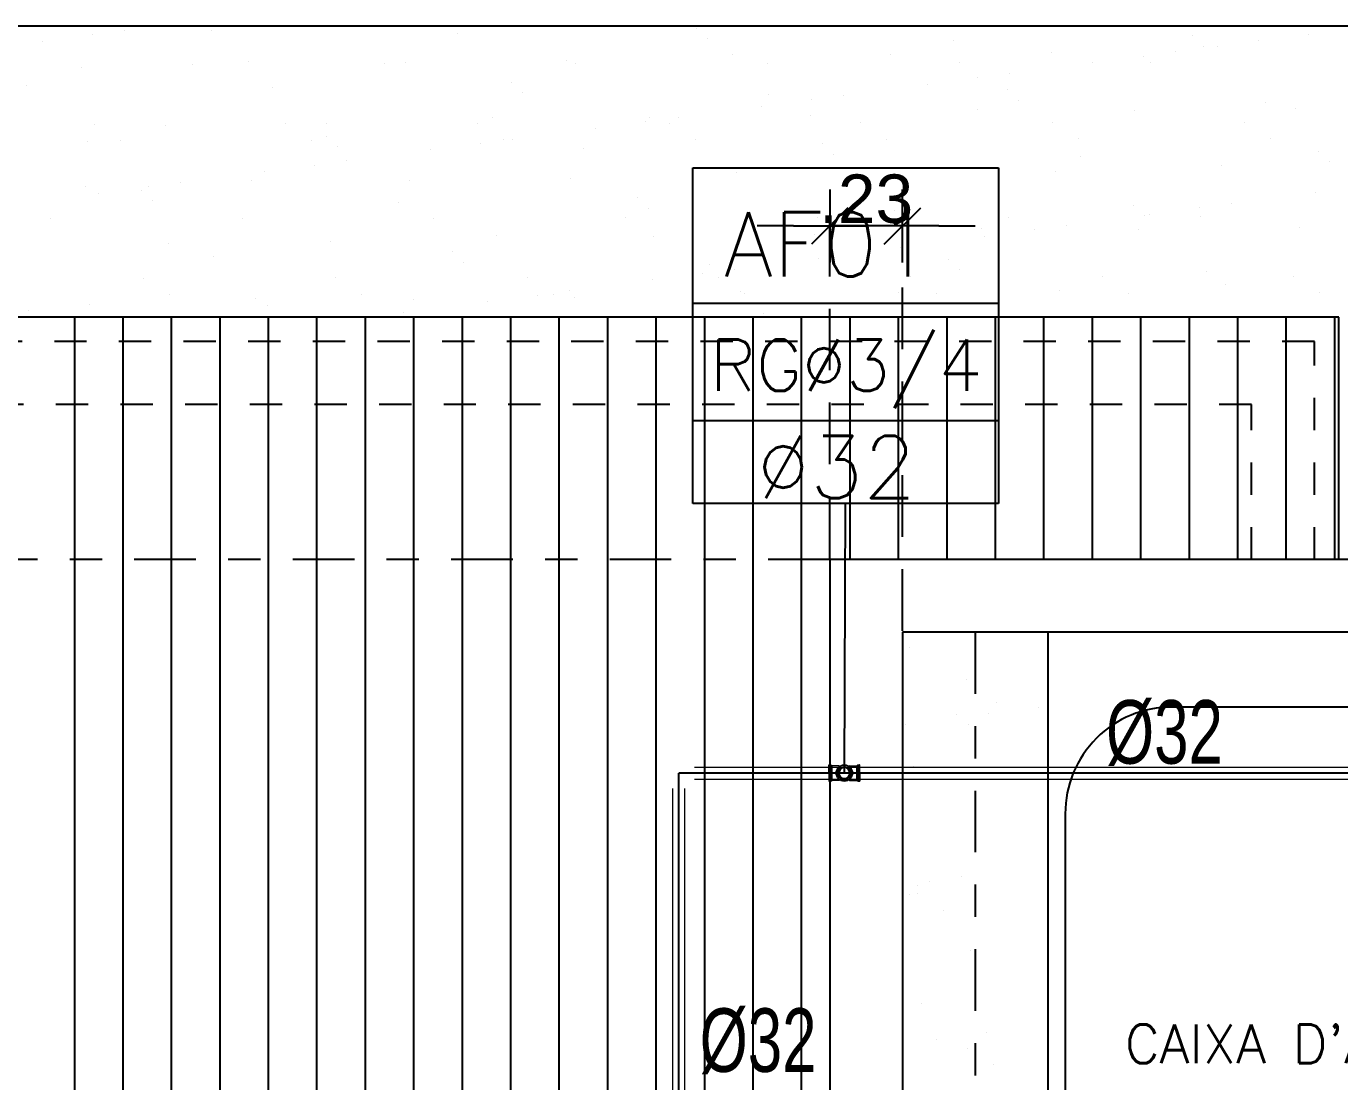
# Model space of a CAD drawing. Header units: millimetres. Extents: x 1573 to 2177, y 1587 to 1932.
# Drawn here: x 1932.687 to 1936.752, y 1919.129 to 1922.395 of the extents above; entities that cross this region are included whole.
import ezdxf
from ezdxf.enums import TextEntityAlignment as Align

# ---------------------------------------------------------------- set-up
doc = ezdxf.new("R2010")
doc.units = ezdxf.units.MM
doc.header["$LTSCALE"] = 0.03
for name, pattern in [('CONTINU', [0]), ('DASHDOT', [25.4, 12.7, -6.35, 0, -6.35]), ('HIDDEN', [9.525, 6.35, -3.175])]:
    doc.linetypes.add(name, pattern=pattern)
for name, color, linetype in [('-HIDRO', 8, 'Continuous'), ('AF', 2, 'Continuous'), ('Prumadas_L', 1, 'Continuous'), ('Prumadas_Q', 3, 'Continuous'), ('Prumadas_T', 2, 'Continuous')]:
    doc.layers.add(name, color=color, linetype=linetype)
doc.layers.add('TigreCad', color=2, linetype='Continuous', lineweight=13)
doc.styles.add('100-25', font='ROMANS.shx', dxfattribs={"height": 0.12})
doc.styles.add('CELIO_COTA', font='technic_.ttf', dxfattribs={"width": 0.85})
doc.styles.add('ROMANS', font='romans.shx', dxfattribs={"height": 0.1})
doc.styles.get("Standard").update_dxf_attribs({"font": 'arial.ttf'})

# ---------------------------------------------------------------- blocks, each defined once
blk = doc.blocks.new('22090259s')
at = {"layer": 'TigreCad', "linetype": 'Continuous'}
for p, q in [((-32, 13.2), (-32, 16.5)), ((-32, 0), (-32, 13.2)), ((-28, 17), (-31.5, 17)), ((-31.5, -17), (-31.5, 17)), ((-28, 17), (-26.1, 15.1)), ((-28, -17), (-28, 17)), ((-10.5, 15.1), (-26.1, 15.1)), ((-26.1, 15.1), (-26.1, -15.1)), ((-10.5, 15.1), (-9.6, 14.2)), ((-10.5, 13.6), (-10.5, 15.1)), ((10.5, 15.1), (9.6, 14.2)), ((10.5, 15.1), (26.1, 15.1)), ((10.5, 13.6), (10.5, 15.1)), ((28, 17), (26.1, 15.1)), ((26.1, -15.1), (26.1, 15.1)), ((28, 17), (31.5, 17)), ((28, 17), (28, -17)), ((31.5, -17), (31.5, 17)), ((32, 13.5), (32, 16.5)), ((32, 0), (32, 13.5)), ((-32, 0), (-32, -16.5)), ((-32, -14.2), (-32, -16.5)), ((-28, -17), (-31.5, -17)), ((-28, -17), (-26.1, -15.1)), ((-10.5, -15.1), (-26.1, -15.1)), ((-10.5, -15.1), (-10.5, -13.6)), ((-10.5, -15.1), (-9.6, -14.2)), ((10.5, -15.1), (9.6, -14.2)), ((10.5, -15.1), (10.5, -13.6)), ((10.5, -15.1), (26.1, -15.1)), ((28, -17), (26.1, -15.1)), ((28, -17), (31.5, -17)), ((32, 0), (32, -13.8)), ((32, -13.8), (32, -16.5))]:
    blk.add_line(p, q, dxfattribs=at)
for radius in [17.1, 16, 13.5, 12.5]:
    blk.add_circle((0, 0), radius, dxfattribs=at)
for centre, radius, start, end in [((-31.5, 16.5), 0.5, 90, 180), ((0, 0), 10.8, 90, 270), ((0, 0), 10.8, 270, 90), ((31.5, 16.5), 0.5, 0, 90), ((-31.5, -16.5), 0.5, 180, 270), ((31.5, -16.5), 0.5, 270, 360)]:
    blk.add_arc(centre, radius, start, end, dxfattribs=at)
blk = doc.blocks.new('TICK1')
for p, q in [((0, 1), (0, -1)), ((0.5, 0.5), (-0.5, -0.5)), ((-1, 0), (1, 0))]:
    blk.add_line(p, q)

msp = doc.modelspace()

# ---------------------------------------------------------------- linework, layer by layer
at = {"layer": '-HIDRO'}
for p, q in [((1937.6492, 1922.3953), (1926.6212, 1922.3953)), ((1932.8914, 1922.3683), (1932.8914, 1922.3683)), ((1932.9905, 1922.3814), (1932.9905, 1922.3814)), ((1933.2602, 1922.3807), (1933.2602, 1922.3807)), ((1934.0225, 1922.3741), (1934.0225, 1922.3741)), ((1934.7609, 1922.3894), (1934.7609, 1922.3894)), ((1934.796, 1922.3573), (1934.796, 1922.3573)), ((1936.2967, 1922.3661), (1936.2967, 1922.3661)), ((1936.6565, 1922.3708), (1936.6565, 1922.3708)), ((1932.7365, 1922.3479), (1932.7365, 1922.3479)), ((1935.5583, 1922.3507), (1935.5583, 1922.3507)), ((1936.2428, 1922.3163), (1936.2428, 1922.3163)), ((1936.3318, 1922.3339), (1936.3318, 1922.3339)), ((1936.3747, 1922.3317), (1936.3747, 1922.3317)), ((1936.5016, 1922.3504), (1936.5016, 1922.3504)), ((1933.2013, 1922.2777), (1933.2013, 1922.2777)), ((1933.3738, 1922.2865), (1933.3738, 1922.2865)), ((1933.7946, 1922.2788), (1933.7946, 1922.2788)), ((1933.8611, 1922.2842), (1933.8611, 1922.2842)), ((1934.3597, 1922.2906), (1934.3597, 1922.2906)), ((1934.3878, 1922.2799), (1934.3878, 1922.2799)), ((1934.8742, 1922.3091), (1934.8742, 1922.3091)), ((1934.981, 1922.281), (1934.981, 1922.281)), ((1935.3616, 1922.3068), (1935.3616, 1922.3068)), ((1935.5743, 1922.282), (1935.5743, 1922.282)), ((1935.8602, 1922.3131), (1935.8602, 1922.3131)), ((1935.9888, 1922.2829), (1935.9888, 1922.2829)), ((1936.1437, 1922.3033), (1936.1437, 1922.3033)), ((1936.1675, 1922.2831), (1936.1675, 1922.2831)), ((1932.8592, 1922.268), (1932.8592, 1922.268)), ((1935.6309, 1922.2358), (1935.6309, 1922.2358)), ((1935.7301, 1922.2488), (1935.7301, 1922.2488)), ((1932.6875, 1922.2135), (1932.6875, 1922.2135)), ((1933.4498, 1922.2069), (1933.4498, 1922.2069)), ((1934.1882, 1922.2222), (1934.1882, 1922.2222)), ((1935.476, 1922.2154), (1935.476, 1922.2154)), ((1935.724, 1922.1989), (1935.724, 1922.1989)), ((1934.2233, 1922.1901), (1934.2233, 1922.1901)), ((1934.9856, 1922.1835), (1934.9856, 1922.1835)), ((1935.1181, 1922.1682), (1935.1181, 1922.1682)), ((1935.2173, 1922.1813), (1935.2173, 1922.1813)), ((1935.7591, 1922.1667), (1935.7591, 1922.1667)), ((1936.5214, 1922.1601), (1936.5214, 1922.1601)), ((1934.13, 1922.1143), (1934.13, 1922.1143)), ((1934.7045, 1922.1138), (1934.7045, 1922.1138)), ((1934.9632, 1922.1479), (1934.9632, 1922.1479)), ((1935.116, 1922.1183), (1935.116, 1922.1183)), ((1935.6305, 1922.1368), (1935.6305, 1922.1368)), ((1936.1178, 1922.1345), (1936.1178, 1922.1345)), ((1936.6165, 1922.1409), (1936.6165, 1922.1409)), ((1932.8973, 1922.0924), (1932.8973, 1922.0924)), ((1933.1168, 1922.0894), (1933.1168, 1922.0894)), ((1933.4905, 1922.0935), (1933.4905, 1922.0935)), ((1933.6155, 1922.0957), (1933.6155, 1922.0957)), ((1934.0838, 1922.0946), (1934.0838, 1922.0946)), ((1934.4505, 1922.0803), (1934.4505, 1922.0803)), ((1934.6053, 1922.1007), (1934.6053, 1922.1007)), ((1934.6173, 1922.1119), (1934.6173, 1922.1119)), ((1934.677, 1922.0956), (1934.677, 1922.0956)), ((1935.2702, 1922.0967), (1935.2702, 1922.0967)), ((1935.8635, 1922.0978), (1935.8635, 1922.0978)), ((1936.4567, 1922.0989), (1936.4567, 1922.0989)), ((1932.8771, 1922.0397), (1932.8771, 1922.0397)), ((1932.9776, 1922.0412), (1932.9776, 1922.0412)), ((1933.5708, 1922.0423), (1933.5708, 1922.0423)), ((1933.6155, 1922.055), (1933.6155, 1922.055)), ((1934.0926, 1922.0332), (1934.0926, 1922.0332)), ((1934.1641, 1922.0434), (1934.1641, 1922.0434)), ((1934.1917, 1922.0463), (1934.1917, 1922.0463)), ((1934.7573, 1922.0445), (1934.7573, 1922.0445)), ((1935.1513, 1922.0317), (1935.1513, 1922.0317)), ((1935.3506, 1922.0455), (1935.3506, 1922.0455)), ((1935.9438, 1922.0466), (1935.9438, 1922.0466)), ((1936.5371, 1922.0477), (1936.5371, 1922.0477)), ((1933.6506, 1922.0229), (1933.6506, 1922.0229)), ((1933.9377, 1922.0128), (1933.9377, 1922.0128)), ((1934.4129, 1922.0163), (1934.4129, 1922.0163)), ((1935.1864, 1921.9995), (1935.1864, 1921.9995)), ((1935.9487, 1921.9929), (1935.9487, 1921.9929)), ((1936.6871, 1922.0083), (1936.6871, 1922.0083)), ((1933.5798, 1921.9657), (1933.5798, 1921.9657)), ((1933.6789, 1921.9788), (1933.6789, 1921.9788)), ((1936.3867, 1921.9646), (1936.3867, 1921.9646)), ((1936.7222, 1921.9761), (1936.7222, 1921.9761)), ((1933.1661, 1921.9113), (1933.1661, 1921.9113)), ((1933.3858, 1921.9195), (1933.3858, 1921.9195)), ((1933.4249, 1921.9453), (1933.4249, 1921.9453)), ((1933.8731, 1921.9171), (1933.8731, 1921.9171)), ((1934.3717, 1921.9235), (1934.3717, 1921.9235)), ((1934.8862, 1921.942), (1934.8862, 1921.942)), ((1935.3736, 1921.9397), (1935.3736, 1921.9397)), ((1935.8722, 1921.9461), (1935.8722, 1921.9461)), ((1932.8712, 1921.9009), (1932.8712, 1921.9009)), ((1932.9121, 1921.8778), (1932.9121, 1921.8778)), ((1933.0429, 1921.8879), (1933.0429, 1921.8879)), ((1933.067, 1921.8982), (1933.067, 1921.8982)), ((1936.6772, 1921.8803), (1936.6772, 1921.8803)), ((1933.078, 1921.8557), (1933.078, 1921.8557)), ((1933.8403, 1921.8491), (1933.8403, 1921.8491)), ((1934.5787, 1921.8645), (1934.5787, 1921.8645)), ((1934.6138, 1921.8323), (1934.6138, 1921.8323)), ((1936.1144, 1921.8411), (1936.1144, 1921.8411)), ((1936.3193, 1921.8332), (1936.3193, 1921.8332)), ((1936.4185, 1921.8462), (1936.4185, 1921.8462)), ((1932.7619, 1921.7996), (1932.7619, 1921.7996)), ((1933.3552, 1921.8007), (1933.3552, 1921.8007)), ((1933.9484, 1921.8018), (1933.9484, 1921.8018)), ((1934.5417, 1921.8028), (1934.5417, 1921.8028)), ((1935.1349, 1921.8039), (1935.1349, 1921.8039)), ((1935.376, 1921.8257), (1935.376, 1921.8257)), ((1935.7281, 1921.805), (1935.7281, 1921.805)), ((1936.1496, 1921.8089), (1936.1496, 1921.8089)), ((1936.1645, 1921.8128), (1936.1645, 1921.8128)), ((1936.3214, 1921.8061), (1936.3214, 1921.8061)), ((1934.142, 1921.7472), (1934.142, 1921.7472)), ((1935.0617, 1921.7773), (1934.9492, 1921.7773)), ((1935.128, 1921.7512), (1935.128, 1921.7512)), ((1935.3992, 1921.7773), (1935.1742, 1921.7773)), ((1935.5117, 1921.7773), (1935.6242, 1921.7773)), ((1935.6425, 1921.7698), (1935.6425, 1921.7698)), ((1935.8065, 1921.7656), (1935.8065, 1921.7656)), ((1935.9057, 1921.7787), (1935.9057, 1921.7787)), ((1936.1298, 1921.7674), (1936.1298, 1921.7674)), ((1936.6285, 1921.7738), (1936.6285, 1921.7738)), ((1933.1288, 1921.7223), (1933.1288, 1921.7223)), ((1933.6275, 1921.7287), (1933.6275, 1921.7287)), ((1934.6293, 1921.7449), (1934.6293, 1921.7449)), ((1935.3929, 1921.7112), (1935.3929, 1921.7112)), ((1935.6517, 1921.7453), (1935.6517, 1921.7453)), ((1933.2676, 1921.6819), (1933.2676, 1921.6819)), ((1934.006, 1921.6973), (1934.006, 1921.6973)), ((1935.1389, 1921.6777), (1935.1389, 1921.6777)), ((1935.2938, 1921.6981), (1935.2938, 1921.6981)), ((1935.5418, 1921.6739), (1935.5418, 1921.6739)), ((1934.0411, 1921.6651), (1934.0411, 1921.6651)), ((1934.781, 1921.6306), (1934.781, 1921.6306)), ((1934.8034, 1921.6585), (1934.8034, 1921.6585)), ((1934.8801, 1921.6437), (1934.8801, 1921.6437)), ((1935.5769, 1921.6417), (1935.5769, 1921.6417)), ((1936.3392, 1921.6351), (1936.3392, 1921.6351)), ((1933.0511, 1921.6154), (1933.0511, 1921.6154)), ((1933.6444, 1921.6164), (1933.6444, 1921.6164)), ((1934.2376, 1921.6175), (1934.2376, 1921.6175)), ((1934.6261, 1921.6102), (1934.6261, 1921.6102)), ((1934.8308, 1921.6186), (1934.8308, 1921.6186)), ((1935.4241, 1921.6197), (1935.4241, 1921.6197)), ((1936.0173, 1921.6208), (1936.0173, 1921.6208)), ((1936.3987, 1921.5975), (1936.3987, 1921.5975)), ((1936.6106, 1921.6218), (1936.6106, 1921.6218)), ((1933.1314, 1921.5642), (1933.1314, 1921.5642)), ((1933.3978, 1921.5524), (1933.3978, 1921.5524)), ((1933.7247, 1921.5653), (1933.7247, 1921.5653)), ((1933.8851, 1921.5501), (1933.8851, 1921.5501)), ((1934.2682, 1921.5631), (1934.2682, 1921.5631)), ((1934.3179, 1921.5663), (1934.3179, 1921.5663)), ((1934.3674, 1921.5762), (1934.3674, 1921.5762)), ((1934.3837, 1921.5564), (1934.3837, 1921.5564)), ((1934.8982, 1921.575), (1934.8982, 1921.575)), ((1934.9112, 1921.5674), (1934.9112, 1921.5674)), ((1935.3856, 1921.5726), (1935.3856, 1921.5726)), ((1935.5044, 1921.5685), (1935.5044, 1921.5685)), ((1935.8842, 1921.579), (1935.8842, 1921.579)), ((1936.0977, 1921.5696), (1936.0977, 1921.5696)), ((1936.6909, 1921.5707), (1936.6909, 1921.5707)), ((1932.6949, 1921.5147), (1932.6949, 1921.5147)), ((1932.8832, 1921.5339), (1932.8832, 1921.5339)), ((1933.4333, 1921.5301), (1933.4333, 1921.5301)), ((1933.8546, 1921.5087), (1933.8546, 1921.5087)), ((1934.1133, 1921.5427), (1934.1133, 1921.5427)), ((1934.9691, 1921.5067), (1934.9691, 1921.5067)), ((1936.7492, 1921.4953), (1926.6212, 1921.4953)), ((1932.8371, 1921.4203), (1932.8371, 1921.4953)), ((1932.9871, 1921.4203), (1932.9871, 1921.4953)), ((1933.1371, 1921.4203), (1933.1371, 1921.4953)), ((1933.2871, 1921.4203), (1933.2871, 1921.4953)), ((1933.4371, 1921.4203), (1933.4371, 1921.4953)), ((1933.4684, 1921.4979), (1933.4684, 1921.4979)), ((1933.5871, 1921.4203), (1933.5871, 1921.4953)), ((1933.7371, 1921.4203), (1933.7371, 1921.4953)), ((1933.7554, 1921.4956), (1933.7554, 1921.4956)), ((1933.8871, 1921.4203), (1933.8871, 1921.4953)), ((1934.0371, 1921.4203), (1934.0371, 1921.4953)), ((1934.1871, 1921.4203), (1934.1871, 1921.4953)), ((1934.3371, 1921.4203), (1934.3371, 1921.4953)), ((1934.4871, 1921.4203), (1934.4871, 1921.4953)), ((1934.6371, 1921.4203), (1934.6371, 1921.4953)), ((1934.7871, 1921.4203), (1934.7871, 1921.4953)), ((1934.9371, 1921.4203), (1934.9371, 1921.4953)), ((1935.0871, 1921.4203), (1935.0871, 1921.4953)), ((1935.2371, 1921.4203), (1935.2371, 1921.4953)), ((1935.3871, 1921.4203), (1935.3871, 1921.4953)), ((1935.5371, 1921.4203), (1935.5371, 1921.4953)), ((1935.6871, 1921.4203), (1935.6871, 1921.4953)), ((1935.8371, 1921.4203), (1935.8371, 1921.4953)), ((1935.9871, 1921.4203), (1935.9871, 1921.4953)), ((1936.1371, 1921.4203), (1936.1371, 1921.4953)), ((1936.2871, 1921.4203), (1936.2871, 1921.4953)), ((1936.4371, 1921.4203), (1936.4371, 1921.4953)), ((1936.5871, 1921.4203), (1936.5871, 1921.4953)), ((1936.7371, 1920.7453), (1936.7371, 1921.4953)), ((1936.7492, 1920.7453), (1936.7492, 1921.4953)), ((1932.8371, 1921.2253), (1932.8371, 1921.4203)), ((1932.9871, 1921.2253), (1932.9871, 1921.4203)), ((1933.1371, 1921.2253), (1933.1371, 1921.4203)), ((1933.2871, 1921.2253), (1933.2871, 1921.4203)), ((1933.4371, 1921.2253), (1933.4371, 1921.4203)), ((1933.5871, 1921.2253), (1933.5871, 1921.4203)), ((1933.7371, 1921.2253), (1933.7371, 1921.4203)), ((1933.8871, 1921.2253), (1933.8871, 1921.4203)), ((1934.0371, 1921.2253), (1934.0371, 1921.4203)), ((1934.1871, 1921.2253), (1934.1871, 1921.4203)), ((1934.3371, 1921.2253), (1934.3371, 1921.4203)), ((1934.4871, 1921.2253), (1934.4871, 1921.4203)), ((1934.6371, 1921.2253), (1934.6371, 1921.4203)), ((1934.7871, 1921.2253), (1934.7871, 1921.4203)), ((1934.9371, 1921.2253), (1934.9371, 1921.4203)), ((1935.0871, 1921.2253), (1935.0871, 1921.4203)), ((1935.2371, 1921.2253), (1935.2371, 1921.4203)), ((1935.3871, 1921.2253), (1935.3871, 1921.4203)), ((1935.5371, 1921.2253), (1935.5371, 1921.4203)), ((1935.6871, 1921.2253), (1935.6871, 1921.4203)), ((1935.8371, 1921.2253), (1935.8371, 1921.4203)), ((1935.9871, 1921.2253), (1935.9871, 1921.4203)), ((1936.1371, 1921.2253), (1936.1371, 1921.4203)), ((1936.2871, 1921.2253), (1936.2871, 1921.4203)), ((1936.4371, 1921.2253), (1936.4371, 1921.4203)), ((1936.5871, 1920.7453), (1936.5871, 1921.4203)), ((1932.8371, 1920.7453), (1932.8371, 1921.2253)), ((1932.9871, 1920.7453), (1932.9871, 1921.2253)), ((1933.1371, 1920.7453), (1933.1371, 1921.2253)), ((1933.2871, 1920.7453), (1933.2871, 1921.2253)), ((1933.4371, 1920.7453), (1933.4371, 1921.2253)), ((1933.5871, 1920.7453), (1933.5871, 1921.2253)), ((1933.7371, 1920.7453), (1933.7371, 1921.2253)), ((1933.8871, 1920.7453), (1933.8871, 1921.2253)), ((1934.0371, 1920.7453), (1934.0371, 1921.2253)), ((1934.1871, 1920.7453), (1934.1871, 1921.2253)), ((1934.3371, 1920.7453), (1934.3371, 1921.2253)), ((1934.4871, 1920.7453), (1934.4871, 1921.2253)), ((1934.6371, 1920.7453), (1934.6371, 1921.2253)), ((1934.7871, 1920.7453), (1934.7871, 1921.2253)), ((1934.9371, 1920.7453), (1934.9371, 1921.2253)), ((1935.0871, 1920.7453), (1935.0871, 1921.2253)), ((1935.2371, 1920.7453), (1935.2371, 1921.2253)), ((1935.3871, 1920.7453), (1935.3871, 1921.2253)), ((1935.5371, 1920.7453), (1935.5371, 1921.2253)), ((1935.6871, 1920.7453), (1935.6871, 1921.2253)), ((1935.8371, 1920.7453), (1935.8371, 1921.2253)), ((1935.9871, 1920.7453), (1935.9871, 1921.2253)), ((1936.1371, 1920.7453), (1936.1371, 1921.2253)), ((1936.2871, 1920.7453), (1936.2871, 1921.2253)), ((1936.4371, 1920.7453), (1936.4371, 1921.2253)), ((1932.8371, 1914.9253), (1932.8371, 1920.7453)), ((1932.9871, 1914.9253), (1932.9871, 1920.7453)), ((1933.1371, 1914.9253), (1933.1371, 1920.7453)), ((1933.2871, 1914.9253), (1933.2871, 1920.7453)), ((1933.4371, 1914.9253), (1933.4371, 1920.7453)), ((1933.5871, 1914.9253), (1933.5871, 1920.7453)), ((1933.7371, 1914.9253), (1933.7371, 1920.7453)), ((1933.8871, 1914.9253), (1933.8871, 1920.7453)), ((1934.0371, 1914.9253), (1934.0371, 1920.7453)), ((1934.1871, 1914.9253), (1934.1871, 1920.7453)), ((1934.3371, 1914.9253), (1934.3371, 1920.7453)), ((1934.4871, 1914.9253), (1934.4871, 1920.7453)), ((1934.6371, 1914.9253), (1934.6371, 1920.7453)), ((1934.7871, 1914.9253), (1934.7871, 1920.7453)), ((1934.9371, 1914.9253), (1934.9371, 1920.7453)), ((1935.0871, 1914.9253), (1935.0871, 1920.7453)), ((1937.8742, 1920.7453), (1935.1742, 1920.7453)), ((1935.1742, 1920.7453), (1935.1742, 1914.5503)), ((1937.6492, 1920.5203), (1935.3992, 1920.5203)), ((1935.3992, 1920.5203), (1935.3992, 1914.7753)), ((1935.8492, 1920.5203), (1935.8492, 1914.7753)), ((1935.4216, 1920.4715), (1935.4216, 1920.4715)), ((1935.4021, 1920.418), (1935.4021, 1920.418)), ((1935.5965, 1920.3728), (1935.5965, 1920.3728)), ((1935.6905, 1920.3015), (1935.6905, 1920.3015)), ((1935.8207, 1920.2878), (1935.8207, 1920.2878)), ((1935.5678, 1920.2661), (1935.5678, 1920.2661)), ((1935.6658, 1920.2674), (1935.6658, 1920.2674)), ((1935.4071, 1920.2333), (1935.4071, 1920.2333)), ((1935.6029, 1920.2339), (1935.6029, 1920.2339)), ((1935.4336, 1920.1044), (1935.4336, 1920.1044)), ((1935.5827, 1919.7632), (1935.5827, 1919.7632)), ((1935.4456, 1919.7373), (1935.4456, 1919.7373)), ((1935.4835, 1919.7502), (1935.4835, 1919.7502)), ((1935.4207, 1919.709), (1935.4207, 1919.709)), ((1935.4463, 1919.7105), (1935.4463, 1919.7105)), ((1935.5266, 1919.6593), (1935.5266, 1919.6593)), ((1935.6103, 1919.5352), (1935.6103, 1919.5352)), ((1935.4576, 1919.3703), (1935.4576, 1919.3703)), ((1935.6592, 1919.2801), (1935.6592, 1919.2801)), ((1935.5043, 1919.2597), (1935.5043, 1919.2597)), ((1935.6001, 1919.2334), (1935.6001, 1919.2334)), ((1935.6804, 1919.1823), (1935.6804, 1919.1823))]:
    msp.add_line(p, q, dxfattribs=at)
at = {"layer": '-HIDRO', "linetype": 'HIDDEN'}
for p, q in [((1935.1742, 1920.7498), (1935.1742, 1921.7908)), ((1935.3992, 1920.5248), (1935.3992, 1921.7908))]:
    msp.add_line(p, q, dxfattribs=at)
at = {"layer": '-HIDRO', "linetype": 'HIDDEN', "ltscale": 0.5}
for p, q in [((1936.6742, 1921.4203), (1926.6212, 1921.4203)), ((1936.6742, 1920.7453), (1936.6742, 1921.4203)), ((1936.4792, 1921.2253), (1926.6212, 1921.2253)), ((1936.4792, 1920.7453), (1936.4792, 1921.2253))]:
    msp.add_line(p, q, dxfattribs=at)
at = {"layer": '-HIDRO', "linetype": 'DASHDOT', "ltscale": 0.5}
for p, q in [((1935.1742, 1920.7453), (1927.2962, 1920.7453)), ((1935.6242, 1920.5203), (1935.6242, 1914.7753))]:
    msp.add_line(p, q, dxfattribs=at)
at = {"linetype": 'CONTINU', "ltscale": 0.5}
msp.add_lwpolyline([(1935.9028, 1918.2036, 0.414214), (1936.2328, 1917.8736), (1937.2453, 1917.8736, 0.414214), (1937.5753, 1918.2036), (1937.5753, 1919.9586, 0.414214), (1937.2453, 1920.2886), (1936.2328, 1920.2886, 0.414214), (1935.9028, 1919.9586)], format="xyb", close=True, dxfattribs=at)
at = {"layer": 'AF', "ltscale": 100}
for p in [(1934.7068, 1917.9519), (1937.6642, 1920.0843)]:
    msp.add_line(p, (1934.7068, 1920.0843), dxfattribs=at)
at = {"layer": 'Prumadas_L'}
for p, q in [((1934.7498, 1921.5385, 4.9288), (1935.6961, 1921.5385, 4.9288)), ((1934.7498, 1921.1755, 4.9288), (1935.6961, 1921.1755, 4.9288)), ((1935.2192, 1920.0843), (1935.223, 1920.9186, 4.9288))]:
    msp.add_line(p, q, dxfattribs=at)
at = {"layer": 'Prumadas_Q'}
for p, q in [((1934.7498, 1921.9573, 4.9288), (1935.6961, 1921.9573, 4.9288)), ((1934.7498, 1920.9186, 4.9288), (1934.7498, 1921.9573, 4.9288)), ((1935.6961, 1921.9573, 4.9288), (1935.6961, 1920.9186, 4.9288)), ((1935.6961, 1920.9186, 4.9288), (1934.7498, 1920.9186, 4.9288))]:
    msp.add_line(p, q, dxfattribs=at)
at = {"layer": 'TigreCad', "ltscale": 100}
for p, q in [((1934.7558, 1920.1031), (1937.6642, 1920.1031)), ((1934.7558, 1920.0656), (1937.6642, 1920.0656)), ((1934.688, 1917.9999), (1934.688, 1920.0363)), ((1934.7255, 1917.9999), (1934.7255, 1920.0363))]:
    msp.add_line(p, q, dxfattribs=at)

# ---------------------------------------------------------------- block references
at = {"layer": '-HIDRO', "xscale": 0.112499999905691, "yscale": 0.112499999905691, "zscale": 0.112499999905691}
msp.add_blockref('TICK1', (1935.1742, 1921.7773), dxfattribs=at)
at = {"layer": '-HIDRO', "xscale": 0.112499999905691, "yscale": 0.112499999905691, "zscale": 0.112499999905691, "rotation": 180}
msp.add_blockref('TICK1', (1935.3992, 1921.7773), dxfattribs=at)
at = {"layer": 'TigreCad', "ltscale": 100, "xscale": 0.0015, "yscale": 0.0015, "zscale": 0.0015}
msp.add_blockref('22090259s', (1935.2192, 1920.0843), dxfattribs=at)

# ---------------------------------------------------------------- texts
at = {"layer": '-HIDRO', "insert": (1935.2867, 1921.8607), "char_height": 0.15, "attachment_point": 5}
msp.add_mtext('\\A1;.23', dxfattribs=at)
at = {"layer": 'Prumadas_T'}
for s, height, style, p in [('AF01', 0.19845, 'ROMANS', (1935.1695, 1921.6214, 4.9288)), ('RG%%C3/4', 0.15876, 'ROMANS', (1935.2243, 1921.2669, 4.9288)), ('%%C32', 0.1921, 'ROMANS', (1935.1949, 1920.9354, 4.9288)), ("CAIXA D'ÁGUA 1", 0.12, '100-25', (1936.7223, 1919.1865))]:
    msp.add_text(s, height=height, rotation=0, dxfattribs=dict(at, style=style)).set_placement(p, align=Align.CENTER)
at = {"layer": 'Prumadas_T', "style": 'CELIO_COTA', "width": 0.85}
for p in [(1936.21, 1920.1135), (1934.9523, 1919.1597)]:
    msp.add_text('%%C32', height=0.19655, rotation=0, dxfattribs=at).set_placement(p, align=Align.CENTER)

doc.saveas('drawing.dxf')
